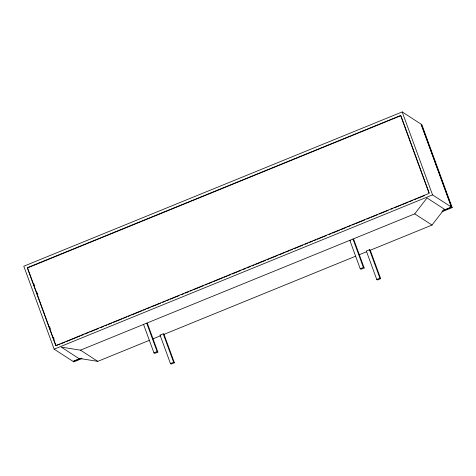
<?xml version="1.0" encoding="UTF-8"?>
<svg xmlns="http://www.w3.org/2000/svg" width="476" height="476" viewBox="0 0 476 476"><rect width="100%" height="100%" fill="white"/><g stroke="black" fill="none" stroke-linecap="round" stroke-linejoin="round"><path stroke-width="0.71" d="M149.363 340.322L97.782 361.355L78.546 358.303L61.249 347.105L80.486 350.157L414.727 213.861L427.026 197.951L444.322 209.148L432.024 225.059L370.126 250.299M443.156 210.451L451.415 207.09L421.058 124.135L402.19 111.919L23.8 266.221L54.157 349.17L73.024 361.385L80.593 358.297M27.245 267.72L400.59 115.478L400.905 115.68L27.56 267.923L27.245 267.72L55.752 345.612L60.196 344.136M55.752 345.612L429.096 193.375L400.59 115.478M61.571 343.571L65.004 342.173M66.384 341.613L80.135 336.002M81.509 335.443L83.568 334.604M84.948 334.039L88.381 332.641M89.756 332.075L98.699 328.434M100.757 327.595L103.512 326.471M104.887 325.911L106.945 325.066M108.32 324.507L111.759 323.109M113.133 322.544L122.076 318.902M123.451 318.343L126.884 316.939M128.264 316.379L130.323 315.534M131.697 314.975L142.015 310.768M143.389 310.209L145.448 309.37M146.828 308.805L150.261 307.407M151.636 306.847L160.579 303.2M162.637 302.361L165.392 301.237M166.767 300.677L168.825 299.838M170.2 299.273L179.143 295.632M181.201 294.787L183.956 293.668M185.331 293.109L188.77 291.705M190.144 291.145L192.203 290.3M193.577 289.741L203.895 285.535M205.269 284.975L207.334 284.136M208.708 283.577L212.141 282.173M213.522 281.613L222.459 277.966M223.833 277.407L227.272 276.003M228.647 275.443L230.705 274.604M232.086 274.039L241.023 270.398M243.081 269.559L245.836 268.434M247.211 267.875L250.65 266.471M252.024 265.911L254.083 265.072M255.457 264.507L265.775 260.307M267.149 259.741L269.214 258.902M270.588 258.343L277.46 255.535M278.835 254.975L284.339 252.732M285.713 252.173L289.152 250.769M290.527 250.209L292.585 249.37M293.966 248.811L302.903 245.164M304.961 244.325L307.716 243.2M309.091 242.641L312.53 241.237M313.904 240.677L315.963 239.839M317.343 239.273L326.28 235.632M329.029 234.507L331.094 233.668M332.468 233.109L339.34 230.307M340.715 229.741L346.219 227.498M347.593 226.939L351.032 225.541M352.407 224.975L354.471 224.136M355.846 223.577L364.783 219.93M366.847 219.091L369.596 217.966M370.971 217.407L377.843 214.605M379.223 214.045L388.16 210.398M390.909 209.279L392.974 208.434M394.348 207.875L401.22 205.073M402.595 204.507L408.099 202.27M409.473 201.705L412.912 200.307M414.287 199.741L416.351 198.903M417.726 198.343L424.598 195.541M54.157 349.17L432.547 194.874L451.415 207.09M81.414 358.13L73.179 361.486L73.81 361.897L82.039 358.535M442.662 210.82L451.569 207.191L452.2 207.595L441.918 211.79M160.061 335.128L163.214 333.843L164 334.354L174.406 362.795L171.253 364.08L170.468 363.569L160.061 335.128L160.846 335.639M369.495 249.727L366.341 251.013L376.748 279.454L377.533 279.965L380.687 278.68L370.28 250.239L369.495 249.727L379.902 278.168L380.687 278.68M152.802 338.918L160.364 335.836M163.803 334.432L355.685 256.189M359.124 254.785L366.687 251.703M153.956 352.883L157.11 351.597L157.895 352.103L154.742 353.388L153.956 352.883L143.55 324.442M360.237 268.767L363.39 267.482L364.176 267.988L361.028 269.273L360.237 268.767L349.83 240.326L350.616 240.832M170.468 363.569L173.621 362.284L174.406 362.795M376.748 279.454L379.902 278.168M414.727 213.861L432.024 225.059M80.486 350.157L97.782 361.355M452.2 207.595L421.843 124.647L421.212 124.236L451.569 207.191M402.19 111.919L432.547 194.874M401.161 116.376L429.156 192.881M364.176 267.988L353.769 239.547L352.984 239.041L363.39 267.482M163.214 333.843L173.621 362.284M157.895 352.103L147.489 323.662L146.703 323.156L157.11 351.597M33.79 283.631L34.552 285.713M37.098 292.669L37.86 294.757M49.569 326.75L50.331 328.839M53.389 337.181L54.151 339.269M27.56 267.923L56.067 345.814"/></g></svg>
